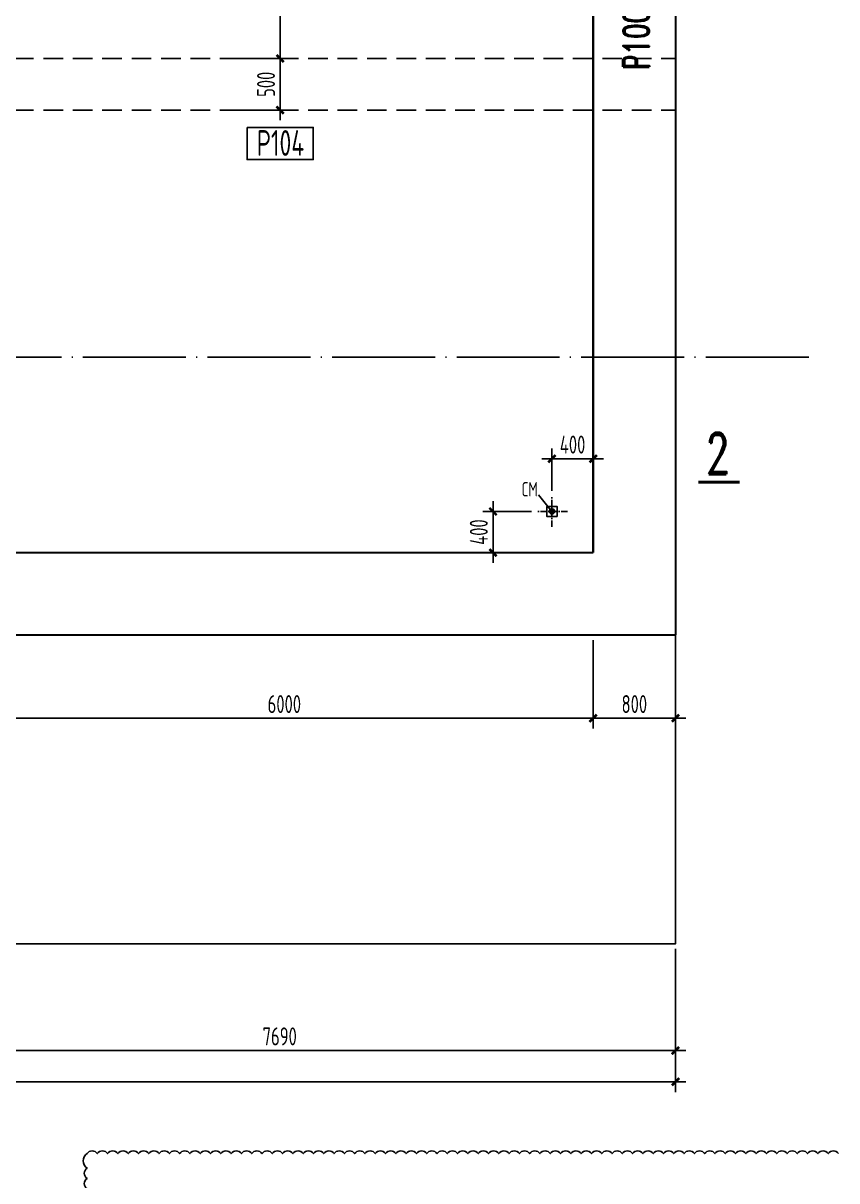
# Model space of a CAD drawing. Extents: x 214073 to 274589, y -287361 to -130190.
# Drawn here: x 243536 to 251440, y -217079 to -205833 of the extents above; entities that cross this region are included whole.
import ezdxf
from ezdxf.enums import TextEntityAlignment as Align

# ---------------------------------------------------------------- set-up
doc = ezdxf.new("R2010")
doc.units = 0
doc.header["$LTSCALE"] = 500
doc.header["$MEASUREMENT"] = 0
for name, pattern in [('CENTER', [2, 1.25, -0.25, 0.25, -0.25]), ('DASHED', [19.05, 12.7, -6.35]), ('DOTE', [2.42, 2, -0.2, 0.02, -0.2])]:
    doc.linetypes.add(name, pattern=pattern)
doc.layers.get('0').update_dxf_attribs({"linetype": 'CONTINUOUS'})
doc.layers.get('Defpoints').update_dxf_attribs({"linetype": 'CONTINUOUS'})
for name, color, linetype in [('1', 7, 'CONTINUOUS'), ('1_3PR_CIVI_D', 7, 'CONTINUOUS'), ('1_3PR_CIVI_E', 7, 'CONTINUOUS'), ('PREWWP_CenterLine', 7, 'CONTINUOUS'), ('用于构件、墙体看线', 7, 'CONTINUOUS')]:
    doc.layers.add(name, color=color, linetype=linetype)
doc.styles.add('romand', font='romand.shx', dxfattribs={"width": 0.7, "height": 200, "bigfont": 'OCHINESE.shx'})
doc.styles.add('TSSD_Rein', font='Tssdeng.shx', dxfattribs={"width": 0.7, "bigfont": 'hztxt.shx'})
doc.dimstyles.new('_TCH_ARCH&&100', dxfattribs={"dimtxt": 175, "dimasz": 50, "dimexe": 100, "dimexo": 50, "dimgap": 50, "dimtad": 1, "dimdec": 0, "dimtxsty": 'TSSD_Rein', "dimblk": 'ARCHTICK', "dimcen": 2.5, "dimdle": 100, "dimclrd": 3, "dimclrt": 7, "dimazin": 2, "dimtfac": 1, "dimtdec": 0, "dimtix": 1, "dimtmove": 2, "dimatfit": 3, "dimarcsym": 0})

# ---------------------------------------------------------------- blocks, each defined once
blk = doc.blocks.new('_ArchTick')
at = {"color": 0, "const_width": 0.5}
blk.add_lwpolyline([(-0.71, -0.71), (0.71, 0.71)], dxfattribs=at)
blk = doc.blocks.new('*D2827')
at = {"layer": '1_3PR_CIVI_E', "color": 0, "linetype": 'ByBlock', "lineweight": -2, "transparency": 16777216}
for p, q in [((220873, -214827), (220873, -216217)), ((249873, -214827), (249873, -216217))]:
    blk.add_line(p, q, dxfattribs=at)
at = {"layer": '1_3PR_CIVI_E', "color": 3, "linetype": 'ByBlock', "lineweight": -2, "transparency": 16777216}
blk.add_line((220773, -216117), (249973, -216117), dxfattribs=at)
at = {"layer": 'Defpoints', "color": 0, "linetype": 'ByBlock', "transparency": 16777216}
for p in [(220873, -214777), (249873, -214777), (249873, -216117)]:
    blk.add_point(p, dxfattribs=at)
at = {"layer": '1_3PR_CIVI_E', "color": 3, "linetype": 'ByBlock', "lineweight": -2, "transparency": 16777216, "xscale": 50, "yscale": 50, "zscale": 50, "rotation": 180}
blk.add_blockref('_ArchTick', (220873, -216117), dxfattribs=at)
at = {"layer": '1_3PR_CIVI_E', "color": 3, "linetype": 'ByBlock', "lineweight": -2, "transparency": 16777216, "xscale": 50, "yscale": 50, "zscale": 50}
blk.add_blockref('_ArchTick', (249873, -216117), dxfattribs=at)
at = {"layer": '1_3PR_CIVI_E', "color": 7, "linetype": 'ByBlock', "transparency": 16777216, "insert": (235373, -215979), "char_height": 175, "attachment_point": 5, "style": 'TSSD_Rein'}
blk.add_mtext('\\A1;29000', dxfattribs=at)
blk = doc.blocks.new('*D2832')
at = {"layer": '1_3PR_CIVI_E', "color": 0, "linetype": 'ByBlock', "lineweight": -2, "transparency": 16777216}
for p, q in [((242183, -214827), (242183, -215914)), ((249873, -214827), (249873, -215914))]:
    blk.add_line(p, q, dxfattribs=at)
at = {"layer": '1_3PR_CIVI_E', "color": 3, "linetype": 'ByBlock', "lineweight": -2, "transparency": 16777216}
blk.add_line((242083, -215814), (249973, -215814), dxfattribs=at)
at = {"layer": 'Defpoints', "color": 0, "linetype": 'ByBlock', "transparency": 16777216}
for p in [(242183, -214777), (249873, -214777), (249873, -215814)]:
    blk.add_point(p, dxfattribs=at)
at = {"layer": '1_3PR_CIVI_E', "color": 3, "linetype": 'ByBlock', "lineweight": -2, "transparency": 16777216, "xscale": 50, "yscale": 50, "zscale": 50, "rotation": 180}
blk.add_blockref('_ArchTick', (242183, -215814), dxfattribs=at)
at = {"layer": '1_3PR_CIVI_E', "color": 3, "linetype": 'ByBlock', "lineweight": -2, "transparency": 16777216, "xscale": 50, "yscale": 50, "zscale": 50}
blk.add_blockref('_ArchTick', (249873, -215814), dxfattribs=at)
at = {"layer": '1_3PR_CIVI_E', "color": 7, "linetype": 'ByBlock', "transparency": 16777216, "insert": (246028, -215676), "char_height": 175, "attachment_point": 5, "style": 'TSSD_Rein'}
blk.add_mtext('\\A1;7690', dxfattribs=at)
blk = doc.blocks.new('*D2789')
at = {"layer": '1_3PR_CIVI_E', "color": 0, "linetype": 'ByBlock', "lineweight": -2, "transparency": 16777216}
for p, q in [((243073, -211827), (243073, -212685)), ((249073, -211827), (249073, -212685))]:
    blk.add_line(p, q, dxfattribs=at)
at = {"layer": '1_3PR_CIVI_E', "color": 3, "linetype": 'ByBlock', "lineweight": -2, "transparency": 16777216}
blk.add_line((242973, -212585), (249173, -212585), dxfattribs=at)
at = {"layer": 'Defpoints', "color": 0, "linetype": 'ByBlock', "transparency": 16777216}
for p in [(243073, -211777), (249073, -211777, 0), (249073, -212585)]:
    blk.add_point(p, dxfattribs=at)
at = {"layer": '1_3PR_CIVI_E', "color": 3, "linetype": 'ByBlock', "lineweight": -2, "transparency": 16777216, "xscale": 50, "yscale": 50, "zscale": 50, "rotation": 180}
blk.add_blockref('_ArchTick', (243073, -212585), dxfattribs=at)
at = {"layer": '1_3PR_CIVI_E', "color": 3, "linetype": 'ByBlock', "lineweight": -2, "transparency": 16777216, "xscale": 50, "yscale": 50, "zscale": 50}
blk.add_blockref('_ArchTick', (249073, -212585), dxfattribs=at)
at = {"layer": '1_3PR_CIVI_E', "color": 7, "linetype": 'ByBlock', "transparency": 16777216, "insert": (246073, -212448), "char_height": 175, "attachment_point": 5, "style": 'TSSD_Rein'}
blk.add_mtext('\\A1;6000', dxfattribs=at)
blk = doc.blocks.new('*D2790')
at = {"layer": '1_3PR_CIVI_E', "color": 0, "linetype": 'ByBlock', "lineweight": -2, "transparency": 16777216}
for p, q in [((249073, -211827), (249073, -212685)), ((249873, -211827), (249873, -212685))]:
    blk.add_line(p, q, dxfattribs=at)
at = {"layer": '1_3PR_CIVI_E', "color": 3, "linetype": 'ByBlock', "lineweight": -2, "transparency": 16777216}
blk.add_line((248973, -212585), (249973, -212585), dxfattribs=at)
at = {"layer": 'Defpoints', "color": 0, "linetype": 'ByBlock', "transparency": 16777216}
for p in [(249073, -211777), (249873, -211777, 0), (249873, -212585)]:
    blk.add_point(p, dxfattribs=at)
at = {"layer": '1_3PR_CIVI_E', "color": 3, "linetype": 'ByBlock', "lineweight": -2, "transparency": 16777216, "xscale": 50, "yscale": 50, "zscale": 50, "rotation": 180}
blk.add_blockref('_ArchTick', (249073, -212585), dxfattribs=at)
at = {"layer": '1_3PR_CIVI_E', "color": 3, "linetype": 'ByBlock', "lineweight": -2, "transparency": 16777216, "xscale": 50, "yscale": 50, "zscale": 50}
blk.add_blockref('_ArchTick', (249873, -212585), dxfattribs=at)
at = {"layer": '1_3PR_CIVI_E', "color": 7, "linetype": 'ByBlock', "transparency": 16777216, "insert": (249473, -212448), "char_height": 175, "attachment_point": 5, "style": 'TSSD_Rein'}
blk.add_mtext('\\A1;800', dxfattribs=at)
blk = doc.blocks.new('*D2786')
at = {"layer": '1_3PR_CIVI_E', "color": 3, "linetype": 'ByBlock', "lineweight": -2, "transparency": 16777216}
blk.add_line((248100, -210477), (248100, -211077), dxfattribs=at)
at = {"layer": '1_3PR_CIVI_E', "color": 0, "linetype": 'ByBlock', "lineweight": -2, "transparency": 16777216}
for p, q in [((248473, -210577), (248000, -210577)), ((248473, -210977), (248000, -210977))]:
    blk.add_line(p, q, dxfattribs=at)
at = {"layer": 'Defpoints', "color": 0, "linetype": 'ByBlock', "transparency": 16777216}
for p in [(248523, -210577), (248100, -210977), (248523, -210977)]:
    blk.add_point(p, dxfattribs=at)
at = {"layer": '1_3PR_CIVI_E', "color": 3, "linetype": 'ByBlock', "lineweight": -2, "transparency": 16777216, "xscale": 50, "yscale": 50, "zscale": 50}
for p, rotation in [((248100, -210577), 90), ((248100, -210977), 270)]:
    blk.add_blockref('_ArchTick', p, dxfattribs=dict(at, rotation=rotation))
at = {"layer": '1_3PR_CIVI_E', "color": 7, "linetype": 'ByBlock', "transparency": 16777216, "insert": (247962, -210777), "char_height": 175, "attachment_point": 5, "rotation": 90, "style": 'TSSD_Rein'}
blk.add_mtext('\\A1;400', dxfattribs=at)
blk = doc.blocks.new('*D2787')
at = {"layer": '1_3PR_CIVI_E', "color": 0, "linetype": 'ByBlock', "lineweight": -2, "transparency": 16777216}
for p, q in [((248673, -210377), (248673, -209964)), ((249073, -210377), (249073, -209964))]:
    blk.add_line(p, q, dxfattribs=at)
at = {"layer": '1_3PR_CIVI_E', "color": 3, "linetype": 'ByBlock', "lineweight": -2, "transparency": 16777216}
blk.add_line((248573, -210064), (249173, -210064), dxfattribs=at)
at = {"layer": 'Defpoints', "color": 0, "linetype": 'ByBlock', "transparency": 16777216}
for p in [(249073, -210064), (248673, -210427), (249073, -210427)]:
    blk.add_point(p, dxfattribs=at)
at = {"layer": '1_3PR_CIVI_E', "color": 3, "linetype": 'ByBlock', "lineweight": -2, "transparency": 16777216, "xscale": 50, "yscale": 50, "zscale": 50, "rotation": 180}
blk.add_blockref('_ArchTick', (248673, -210064), dxfattribs=at)
at = {"layer": '1_3PR_CIVI_E', "color": 3, "linetype": 'ByBlock', "lineweight": -2, "transparency": 16777216, "xscale": 50, "yscale": 50, "zscale": 50}
blk.add_blockref('_ArchTick', (249073, -210064), dxfattribs=at)
at = {"layer": '1_3PR_CIVI_E', "color": 7, "linetype": 'ByBlock', "transparency": 16777216, "insert": (248873, -209927), "char_height": 175, "attachment_point": 5, "style": 'TSSD_Rein'}
blk.add_mtext('\\A1;400', dxfattribs=at)
blk = doc.blocks.new('*D2909')
at = {"layer": '1_3PR_CIVI_E', "color": 3, "linetype": 'ByBlock', "lineweight": -2, "transparency": 16777216}
blk.add_line((246032, -201677), (246032, -206277), dxfattribs=at)
at = {"layer": '1_3PR_CIVI_E', "color": 0, "linetype": 'ByBlock', "lineweight": -2, "transparency": 16777216}
for p, q in [((245623, -201777), (246132, -201777)), ((245623, -206177), (246132, -206177))]:
    blk.add_line(p, q, dxfattribs=at)
at = {"layer": 'Defpoints', "color": 0, "linetype": 'ByBlock', "transparency": 16777216}
for p in [(245573, -201777), (245573, -206177), (246032, -206177)]:
    blk.add_point(p, dxfattribs=at)
at = {"layer": '1_3PR_CIVI_E', "color": 3, "linetype": 'ByBlock', "lineweight": -2, "transparency": 16777216, "xscale": 50, "yscale": 50, "zscale": 50}
for p, rotation in [((246032, -201777), 90), ((246032, -206177), 270)]:
    blk.add_blockref('_ArchTick', p, dxfattribs=dict(at, rotation=rotation))
at = {"layer": '1_3PR_CIVI_E', "color": 7, "linetype": 'ByBlock', "transparency": 16777216, "insert": (245895, -203977), "char_height": 175, "attachment_point": 5, "rotation": 90, "style": 'TSSD_Rein'}
blk.add_mtext('\\A1;4400', dxfattribs=at)
blk = doc.blocks.new('*D2910')
at = {"layer": '1_3PR_CIVI_E', "color": 3, "linetype": 'ByBlock', "lineweight": -2, "transparency": 16777216}
blk.add_line((246032, -206077), (246032, -206777), dxfattribs=at)
at = {"layer": '1_3PR_CIVI_E', "color": 0, "linetype": 'ByBlock', "lineweight": -2, "transparency": 16777216}
for p, q in [((245623, -206177), (246132, -206177)), ((245623, -206677), (246132, -206677))]:
    blk.add_line(p, q, dxfattribs=at)
at = {"layer": 'Defpoints', "color": 0, "linetype": 'ByBlock', "transparency": 16777216}
for p in [(245573, -206177), (245573, -206677), (246032, -206677)]:
    blk.add_point(p, dxfattribs=at)
at = {"layer": '1_3PR_CIVI_E', "color": 3, "linetype": 'ByBlock', "lineweight": -2, "transparency": 16777216, "xscale": 50, "yscale": 50, "zscale": 50}
for p, rotation in [((246032, -206177), 90), ((246032, -206677), 270)]:
    blk.add_blockref('_ArchTick', p, dxfattribs=dict(at, rotation=rotation))
at = {"layer": '1_3PR_CIVI_E', "color": 7, "linetype": 'ByBlock', "transparency": 16777216, "insert": (245895, -206427), "char_height": 175, "attachment_point": 5, "rotation": 90, "style": 'TSSD_Rein'}
blk.add_mtext('\\A1;500', dxfattribs=at)

msp = doc.modelspace()

# ---------------------------------------------------------------- hatches: boundary and pattern name
at = {"layer": '1_3PR_CIVI_E', "linetype": 'ByBlock'}
h = msp.add_hatch(color=1, dxfattribs=at)
h.dxf.hatch_style = 1
edge = h.paths.add_edge_path()
edge.add_arc((248673.1, -210576.9), 25, 0, 360)

# ---------------------------------------------------------------- linework, layer by layer
at = {"layer": '1', "color": 2}
msp.add_lwpolyline([(244156.1, -217155.9, -0.5205671), (244156.1, -217055.9, -0.5205671), (244156.1, -216955.9, -0.5205671), (244156.1, -216814.5, -0.5205671), (244256.1, -216814.5, -0.5205671), (244356.1, -216814.5, -0.5205671), (244456.1, -216814.5, -0.5205671), (244556.1, -216814.5, -0.5205671), (244656.1, -216814.5, -0.5205671), (244756.1, -216814.5, -0.5205671), (244856.1, -216814.5, -0.5205671), (244956.1, -216814.5, -0.5205671), (245056.1, -216814.5, -0.5205671), (245156.1, -216814.5, -0.5205671), (245256.1, -216814.5, -0.5205671), (245356.1, -216814.5, -0.5205671), (245456.1, -216814.5, -0.5205671), (245556.1, -216814.5, -0.5205671), (245656.1, -216814.5, -0.5205671), (245756.1, -216814.5, -0.5205671), (245856.1, -216814.5, -0.5205671), (245956.1, -216814.5, -0.5205671), (246056.1, -216814.5, -0.5205671), (246156.1, -216814.5, -0.5205671), (246256.1, -216814.5, -0.5205671), (246356.1, -216814.5, -0.5205671), (246456.1, -216814.5, -0.5205671), (246556.1, -216814.5, -0.5205671), (246656.1, -216814.5, -0.5205671), (246756.1, -216814.5, -0.5205671), (246856.1, -216814.5, -0.5205671), (246956.1, -216814.5, -0.5205671), (247056.1, -216814.5, -0.5205671), (247156.1, -216814.5, -0.5205671), (247256.1, -216814.5, -0.5205671), (247356.1, -216814.5, -0.5205671), (247456.1, -216814.5, -0.5205671), (247556.1, -216814.5, -0.5205671), (247656.1, -216814.5, -0.5205671), (247756.1, -216814.5, -0.5205671), (247856.1, -216814.5, -0.5205671), (247956.1, -216814.5, -0.5205671), (248056.1, -216814.5, -0.5205671), (248156.1, -216814.5, -0.5205671), (248256.1, -216814.5, -0.5205671), (248356.1, -216814.5, -0.5205671), (248456.1, -216814.5, -0.5205671), (248556.1, -216814.5, -0.5205671), (248656.1, -216814.5, -0.5205671), (248756.1, -216814.5, -0.5205671), (248856.1, -216814.5, -0.5205671), (248956.1, -216814.5, -0.5205671), (249056.1, -216814.5, -0.5205671), (249156.1, -216814.5, -0.5205671), (249256.1, -216814.5, -0.5205671), (249356.1, -216814.5, -0.5205671), (249456.1, -216814.5, -0.5205671), (249556.1, -216814.5, -0.5205671), (249656.1, -216814.5, -0.5205671), (249756.1, -216814.5, -0.5205671), (249856.1, -216814.5, -0.5205671), (249956.1, -216814.5, -0.5205671), (250056.1, -216814.5, -0.5205671), (250156.1, -216814.5, -0.5205671), (250256.1, -216814.5, -0.5205671), (250356.1, -216814.5, -0.5205671), (250456.1, -216814.5, -0.5205671), (250556.1, -216814.5, -0.5205671), (250656.1, -216814.5, -0.5205671), (250756.1, -216814.5, -0.5205671), (250856.1, -216814.5, -0.5205671), (250956.1, -216814.5, -0.5205671), (251056.1, -216814.5, -0.5205671), (251156.1, -216814.5, -0.5205671), (251256.1, -216814.5, -0.5205671), (251356.1, -216814.5, -0.5205671), (251456.1, -216814.5, -0.5205671)], format="xyb", dxfattribs=at)
at = {"layer": '1_3PR_CIVI_D', "color": 1, "const_width": 20}
for points in [[(249873.1, -211776.9), (249873.1, -196176.9)], [(249073.1, -210976.9), (249073.1, -196976.9)], [(243073.1, -210976.9), (249073.1, -210976.9)], [(220873.1, -211776.9), (249873.1, -211776.9)]]:
    msp.add_lwpolyline(points, dxfattribs=at)
at = {"layer": '1_3PR_CIVI_D'}
msp.add_lwpolyline([(220873.1, -211776.9), (220873.1, -214776.9), (249873.1, -214776.9), (249873.1, -211776.9)], dxfattribs=at)
at = {"layer": '1_3PR_CIVI_E', "color": 6, "linetype": 'DOTE'}
msp.add_line((251167.1, -209076.9), (220873.1, -209076.9, 0), dxfattribs=at)
at = {"layer": '1_3PR_CIVI_E', "color": 3, "linetype": 'ByBlock'}
msp.add_line((248673.1, -210576.9), (248543, -210415.9), dxfattribs=at)
at = {"layer": '1_3PR_CIVI_E', "color": 6, "linetype": 'ByBlock', "elevation": 0}
msp.add_lwpolyline([(245711.1, -206845.3), (246354.1, -206845.3), (246354.1, -207158.3), (245711.1, -207158.3)], close=True, dxfattribs=at)
at = {"layer": '1_3PR_CIVI_E', "color": 2, "const_width": 30, "elevation": 0}
msp.add_lwpolyline([(250095.7, -210292.4), (250497.2, -210292.4)], dxfattribs=at)
at = {"layer": '1_3PR_CIVI_E', "color": 1, "linetype": 'ByBlock'}
msp.add_lwpolyline([(248723.1, -210626.9), (248623.1, -210626.9), (248623.1, -210526.9), (248723.1, -210526.9)], close=True, dxfattribs=at)
msp.add_circle((248673.1, -210576.9), 25, dxfattribs=at)
at = {"layer": 'PREWWP_CenterLine', "color": 254, "linetype": 'CENTER', "ltscale": 0.1}
for p, q in [((248673.1, -210726.9), (248673.1, -210426.9)), ((248823.1, -210576.9), (248523.1, -210576.9))]:
    msp.add_line(p, q, dxfattribs=at)
at = {"layer": '用于构件、墙体看线', "linetype": 'DASHED', "ltscale": 0.03}
for p, q in [((220873.1, -206176.9), (249873.1, -206176.9)), ((220873.1, -206676.9), (249873.1, -206676.9))]:
    msp.add_line(p, q, dxfattribs=at)

# ---------------------------------------------------------------- texts
at = {"layer": '1_3PR_CIVI_E', "color": 7, "style": 'romand', "width": 0.7}
msp.add_text('P1005', height=250, rotation=90, dxfattribs=at).set_placement((249615.7, -206286.1))
at = {"layer": '1_3PR_CIVI_E', "color": 7, "width": 0.7}
for s, height, style, p in [('P104', 250, 'TSSD_Rein', (245805.1, -207122.1, 0)), ('2', 400, 'romand', (250161.8, -210213.8, 0))]:
    msp.add_text(s, height=height, dxfattribs=dict(at, style=style)).set_placement(p)
at = {"layer": '1_3PR_CIVI_E', "color": 3, "linetype": 'ByBlock', "style": 'TSSD_Rein', "width": 0.7}
msp.add_text('CM', height=140, dxfattribs=at).set_placement((248456, -210360.8), align=Align.MIDDLE_CENTER)

# ---------------------------------------------------------------- dimensions: what is measured, and where the dimension line sits
at = {"layer": '1_3PR_CIVI_E', "color": 3, "linetype": 'ByBlock'}
for base, p1, p2, angle, picture, middle in [((246032.2, -206176.9), (245573.1, -201776.9), (245573.1, -206176.9), 90, '*D2909', (245894.7, -203976.9)), ((246032.2, -206676.9), (245573.1, -206176.9), (245573.1, -206676.9), 90, '*D2910', (245894.7, -206426.9)), ((249073.1, -210064.1), (248673.1, -210426.9), (249073.1, -210426.9), 180, '*D2787', (248873.1, -209926.6)), ((248099.6, -210976.9), (248523.1, -210576.9), (248523.1, -210976.9), 90, '*D2786', (247962.1, -210776.9))]:
    dim = msp.add_linear_dim(base=base, p1=p1, p2=p2, angle=angle, dimstyle='_TCH_ARCH&&100', override={"dimfxl": 250}, dxfattribs=at)
    dim.commit()
    dim.dimension.update_dxf_attribs({"geometry": picture, "text_midpoint": middle})
for base, p1, p2, picture, middle in [((249073.1, -212585.2, 0), (243073.1, -211776.9, 0), (249073.1, -211776.9), '*D2789', (246073.1, -212447.7, 0)), ((249873.1, -212585.2, 0), (249073.1, -211776.9, 0), (249873.1, -211776.9), '*D2790', (249473.1, -212447.7, 0))]:
    dim = msp.add_linear_dim(base=base, p1=p1, p2=p2, dimstyle='_TCH_ARCH&&100', override={"dimfxl": 250}, dxfattribs=at)
    dim.commit()
    dim.dimension.update_dxf_attribs({"geometry": picture, "text_midpoint": middle})
for p1, distance, picture, middle in [((220873.1, -214776.9), -1340.1, '*D2827', (235373.1, -215979.5)), ((242183.1, -214776.9), -1037, '*D2832', (246028.1, -215676.4))]:
    dim = msp.add_aligned_dim(p1=p1, p2=(249873.1, -214776.9), distance=distance, dimstyle='_TCH_ARCH&&100', override={"dimfxl": 250}, dxfattribs=at)
    dim.commit()
    dim.dimension.update_dxf_attribs({"geometry": picture, "text_midpoint": middle})

doc.saveas('drawing.dxf')
